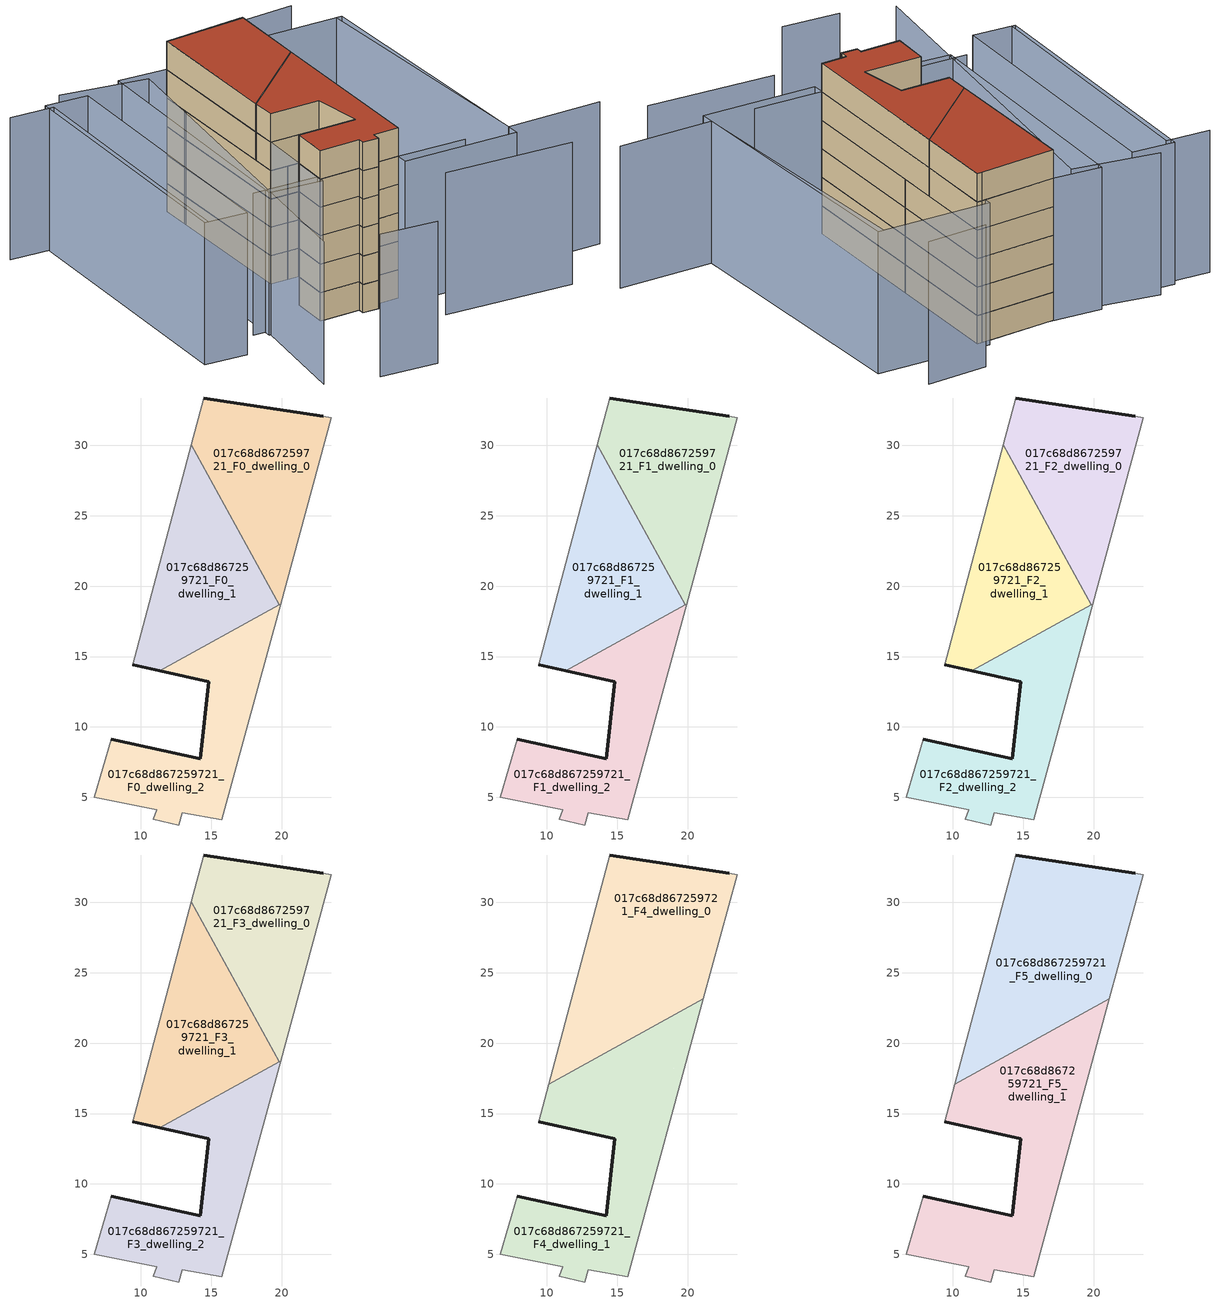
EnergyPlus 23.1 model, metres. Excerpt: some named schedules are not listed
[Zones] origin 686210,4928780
017c68d867259721_F0_dwelling_0
 floor ground (EU_floor_Construction): 19.93,18.73 23.53,31.98 22.95,32.08 14.48,33.36 13.59,30.03 19.85,18.69 z0
 wall outside (EU_wall_Construction): 14.48,33.36 22.95,32.08 z0:3
 wall adiabatic (EU_wall_Construction): 22.95,32.08 23.53,31.98 19.93,18.73 / 13.59,30.03 14.48,33.36 z0:3
 wall to 017c68d867259721_F0_dwelling_1 (EU_wall_Construction): 19.85,18.69 13.59,30.03 z0:3
 wall to 017c68d867259721_F0_dwelling_2 (EU_wall_Construction): 19.93,18.73 19.85,18.69 z0:3
017c68d867259721_F0_dwelling_1
 floor ground (EU_floor_Construction): 19.85,18.69 13.59,30.03 9.44,14.42 11.34,14 z0
 wall outside (EU_wall_Construction): 11.34,14 9.44,14.42 z0:3
 wall adiabatic (EU_wall_Construction): 9.44,14.42 13.59,30.03 z0:3
 wall to 017c68d867259721_F0_dwelling_2 (EU_wall_Construction): 19.85,18.69 11.34,14 z0:3
017c68d867259721_F0_dwelling_2
 floor ground (EU_floor_Construction): 15.76,3.41 19.93,18.73 11.34,14 14.83,13.21 14.23,7.75 7.9,9.11 6.69,5.01 11.15,4.13 10.89,3.47 12.69,3.04 12.93,3.92 z0
 wall outside (EU_wall_Construction): 7.9,9.11 14.23,7.75 14.83,13.21 11.34,14 z0:3
 wall adiabatic (EU_wall_Construction): 19.93,18.73 15.76,3.41 12.93,3.92 12.69,3.04 10.89,3.47 11.15,4.13 6.69,5.01 7.9,9.11 z0:3
017c68d867259721_F1_dwelling_0
 floor to 017c68d867259721_F0_dwelling_0 (EU_floor_Construction): 19.93,18.73 23.53,31.98 22.95,32.08 14.48,33.36 13.59,30.03 19.85,18.69 z3
 wall outside (EU_wall_Construction): 14.48,33.36 22.95,32.08 z3:6
 wall adiabatic (EU_wall_Construction): 22.95,32.08 23.53,31.98 19.93,18.73 / 13.59,30.03 14.48,33.36 z3:6
 wall to 017c68d867259721_F1_dwelling_1 (EU_wall_Construction): 19.85,18.69 13.59,30.03 z3:6
 wall to 017c68d867259721_F1_dwelling_2 (EU_wall_Construction): 19.93,18.73 19.85,18.69 z3:6
017c68d867259721_F1_dwelling_1
 floor to 017c68d867259721_F0_dwelling_1 (EU_floor_Construction): 19.85,18.69 13.59,30.03 9.44,14.42 11.34,14 z3
 wall outside (EU_wall_Construction): 11.34,14 9.44,14.42 z3:6
 wall adiabatic (EU_wall_Construction): 9.44,14.42 13.59,30.03 z3:6
 wall to 017c68d867259721_F1_dwelling_2 (EU_wall_Construction): 19.85,18.69 11.34,14 z3:6
017c68d867259721_F1_dwelling_2
 floor to 017c68d867259721_F0_dwelling_2 (EU_floor_Construction): 15.76,3.41 19.93,18.73 11.34,14 14.83,13.21 14.23,7.75 7.9,9.11 6.69,5.01 11.15,4.13 10.89,3.47 12.69,3.04 12.93,3.92 z3
 wall outside (EU_wall_Construction): 7.9,9.11 14.23,7.75 14.83,13.21 11.34,14 z3:6
 wall adiabatic (EU_wall_Construction): 19.93,18.73 15.76,3.41 12.93,3.92 12.69,3.04 10.89,3.47 11.15,4.13 6.69,5.01 7.9,9.11 z3:6
017c68d867259721_F2_dwelling_0
 floor to 017c68d867259721_F1_dwelling_0 (EU_floor_Construction): 19.93,18.73 23.53,31.98 22.95,32.08 14.48,33.36 13.59,30.03 19.85,18.69 z6
 wall outside (EU_wall_Construction): 14.48,33.36 22.95,32.08 z6:9
 wall adiabatic (EU_wall_Construction): 22.95,32.08 23.53,31.98 19.93,18.73 / 13.59,30.03 14.48,33.36 z6:9
 wall to 017c68d867259721_F2_dwelling_1 (EU_wall_Construction): 19.85,18.69 13.59,30.03 z6:9
 wall to 017c68d867259721_F2_dwelling_2 (EU_wall_Construction): 19.93,18.73 19.85,18.69 z6:9
017c68d867259721_F2_dwelling_1
 floor to 017c68d867259721_F1_dwelling_1 (EU_floor_Construction): 19.85,18.69 13.59,30.03 9.44,14.42 11.34,14 z6
 wall outside (EU_wall_Construction): 11.34,14 9.44,14.42 z6:9
 wall adiabatic (EU_wall_Construction): 9.44,14.42 13.59,30.03 z6:9
 wall to 017c68d867259721_F2_dwelling_2 (EU_wall_Construction): 19.85,18.69 11.34,14 z6:9
017c68d867259721_F2_dwelling_2
 floor to 017c68d867259721_F1_dwelling_2 (EU_floor_Construction): 15.76,3.41 19.93,18.73 11.34,14 14.83,13.21 14.23,7.75 7.9,9.11 6.69,5.01 11.15,4.13 10.89,3.47 12.69,3.04 12.93,3.92 z6
 wall outside (EU_wall_Construction): 7.9,9.11 14.23,7.75 14.83,13.21 11.34,14 z6:9
 wall adiabatic (EU_wall_Construction): 19.93,18.73 15.76,3.41 12.93,3.92 12.69,3.04 10.89,3.47 11.15,4.13 6.69,5.01 7.9,9.11 z6:9
017c68d867259721_F3_dwelling_0
 floor to 017c68d867259721_F2_dwelling_0 (EU_floor_Construction): 19.93,18.73 23.53,31.98 22.95,32.08 14.48,33.36 13.59,30.03 19.85,18.69 z9
 wall outside (EU_wall_Construction): 14.48,33.36 22.95,32.08 z9:12
 wall adiabatic (EU_wall_Construction): 22.95,32.08 23.53,31.98 19.93,18.73 / 13.59,30.03 14.48,33.36 z9:12
 wall to 017c68d867259721_F3_dwelling_1 (EU_wall_Construction): 19.85,18.69 13.59,30.03 z9:12
 wall to 017c68d867259721_F3_dwelling_2 (EU_wall_Construction): 19.93,18.73 19.85,18.69 z9:12
017c68d867259721_F3_dwelling_1
 floor to 017c68d867259721_F2_dwelling_1 (EU_floor_Construction): 19.85,18.69 13.59,30.03 9.44,14.42 11.34,14 z9
 wall outside (EU_wall_Construction): 11.34,14 9.44,14.42 z9:12
 wall adiabatic (EU_wall_Construction): 9.44,14.42 13.59,30.03 z9:12
 wall to 017c68d867259721_F3_dwelling_2 (EU_wall_Construction): 19.85,18.69 11.34,14 z9:12
017c68d867259721_F3_dwelling_2
 floor to 017c68d867259721_F2_dwelling_2 (EU_floor_Construction): 15.76,3.41 19.93,18.73 11.34,14 14.83,13.21 14.23,7.75 7.9,9.11 6.69,5.01 11.15,4.13 10.89,3.47 12.69,3.04 12.93,3.92 z9
 wall outside (EU_wall_Construction): 7.9,9.11 14.23,7.75 14.83,13.21 11.34,14 z9:12
 wall adiabatic (EU_wall_Construction): 19.93,18.73 15.76,3.41 12.93,3.92 12.69,3.04 10.89,3.47 11.15,4.13 6.69,5.01 7.9,9.11 z9:12
017c68d867259721_F4_dwelling_0
 floor to 017c68d867259721_F3_dwelling_0 (EU_floor_Construction): 21.12,23.14 23.53,31.98 22.95,32.08 14.48,33.36 13.59,30.03 18.26,21.56 z12
 floor to 017c68d867259721_F3_dwelling_1 (EU_floor_Construction): 18.26,21.56 13.59,30.03 10.15,17.09 z12
 wall outside (EU_wall_Construction): 14.48,33.36 22.95,32.08 z12:15
 wall adiabatic (EU_wall_Construction): 10.15,17.09 14.48,33.36 / 22.95,32.08 23.53,31.98 21.12,23.14 z12:15
 wall to 017c68d867259721_F4_dwelling_1 (EU_wall_Construction): 21.12,23.14 10.15,17.09 z12:15
017c68d867259721_F4_dwelling_1
 floor to 017c68d867259721_F3_dwelling_1 (EU_floor_Construction): 19.85,18.69 18.26,21.56 10.15,17.09 9.44,14.42 11.34,14 z12
 floor to 017c68d867259721_F3_dwelling_2 (EU_floor_Construction): 15.76,3.41 19.92,18.73 11.34,14 14.83,13.21 14.23,7.75 7.9,9.11 6.69,5.01 11.15,4.13 10.89,3.47 12.69,3.04 12.93,3.92 z12
 floor to 017c68d867259721_F3_dwelling_0 (EU_floor_Construction): 19.92,18.73 21.12,23.14 18.26,21.56 19.85,18.69 z12
 wall outside (EU_wall_Construction): 7.9,9.11 14.23,7.75 14.83,13.21 9.44,14.42 z12:15
 wall adiabatic (EU_wall_Construction): 9.44,14.42 10.15,17.09 / 21.12,23.14 15.76,3.41 12.93,3.92 12.69,3.04 10.89,3.47 11.15,4.13 6.69,5.01 7.9,9.11 z12:15
017c68d867259721_F5_dwelling_0
 floor to 017c68d867259721_F4_dwelling_0 (EU_floor_Construction): 21.12,23.14 23.53,31.98 22.95,32.08 14.48,33.36 10.15,17.09 z15
 wall outside (EU_wall_Construction): 14.48,33.36 22.95,32.08 z15:18
 wall adiabatic (EU_wall_Construction): 10.15,17.09 14.48,33.36 / 22.95,32.08 23.53,31.98 21.12,23.14 z15:18
 wall to 017c68d867259721_F5_dwelling_1 (EU_wall_Construction): 21.12,23.14 10.15,17.09 z15:18
 roof outside (EU_roof_Construction): 23.53,31.98 21.12,23.14 10.15,17.09 14.48,33.36 22.95,32.08 z18
017c68d867259721_F5_dwelling_1
 floor to 017c68d867259721_F4_dwelling_1 (EU_floor_Construction): 15.76,3.41 21.12,23.14 10.15,17.09 9.44,14.42 14.83,13.21 14.23,7.75 7.9,9.11 6.69,5.01 11.15,4.13 10.89,3.47 12.69,3.04 12.93,3.92 z15
 wall outside (EU_wall_Construction): 7.9,9.11 14.23,7.75 14.83,13.21 9.44,14.42 z15:18
 wall adiabatic (EU_wall_Construction): 9.44,14.42 10.15,17.09 / 21.12,23.14 15.76,3.41 12.93,3.92 12.69,3.04 10.89,3.47 11.15,4.13 6.69,5.01 7.9,9.11 z15:18
 roof outside (EU_roof_Construction): 21.12,23.14 15.76,3.41 12.93,3.92 12.69,3.04 10.89,3.47 11.15,4.13 6.69,5.01 7.9,9.11 14.23,7.75 14.83,13.21 9.44,14.42 10.15,17.09 z18
shading: 16.16,-2.53 29.77,-6.23 / 1.53,-8.08 7.61,-9.87 / -0.16,7.36 23.09,1.58 / 3,36.58 11.77,33.11 / 11.77,33.11 -3.49,-5.42 / 38.29,-1.62 28.05,0.61 / 28.05,0.61 34.48,30.13 / -4,36.31 0.64,34.95 / 0.64,34.95 -7.94,5.74 / 33.39,35.15 26.75,36.27 / 14.97,33.22 6.57,4.61 / 6.57,4.61 0.96,6.25 / 0.96,6.25 9.36,34.87 / 9.36,34.87 14.97,33.22 / 4.86,34.52 -3.82,4.58 / -3.82,4.58 -8.32,5.89 / -8.32,5.89 0.36,35.82 / 0.36,35.82 4.86,34.52 / 35.07,30 27.71,-0.82 / 27.71,-0.82 15.4,2.12 / 15.4,2.12 22.77,32.94 / 22.77,32.94 35.07,30 z0:15
[Building]
EU S2 Campaign: North Axis=0; Terrain=City; Solar Distribution=FullExterior
[Site:Location]
Bologna: Latitude=44.5; Longitude=11.25; Time Zone=1; Elevation=37
[SizingPeriod:WeatherFileDays]
AnnualSizingPeriod: Begin Month=1; Begin Day of Month=1; End Month=12; End Day of Month=31; Day of Week for Start Day=Monday; Use Weather File Daylight Saving Period=No; Use Weather File Rain and Snow Indicators=No
[MATERIAL]
EU_InternalMass_Material: Roughness=MediumRough; Thickness=0.1; Conductivity=1; Density=1800; Specific Heat=900; Thermal Absorptance=0.9; Solar Absorptance=0.7; Visible Absorptance=0.7
[MATERIAL:NOMASS] Roughness=MediumRough; Thermal Absorptance=0.9; Solar Absorptance=0.7; Visible Absorptance=0.7
Name | Thermal Resistance
EU_wall_NoMass | 0.905828
EU_roof_NoMass | 0.37593
EU_floor_NoMass | 0.67114
[CONSTRUCTION]
EU_wall_Construction: EU_wall_NoMass
EU_roof_Construction: EU_roof_NoMass
EU_floor_Construction: EU_floor_NoMass
EU_InternalMass_Construction: EU_InternalMass_Material
[ZONE] Type=1; Multiplier=1; Ceiling Height=autocalculate; Floor Area=autocalculate; Part of Total Floor Area=Yes
Name | Volume
017c68d867259721_F0_dwelling_0; 017c68d867259721_F1_dwelling_0; 017c68d867259721_F2_dwelling_0; 017c68d867259721_F3_dwelling_0 | 235.867
017c68d867259721_F4_dwelling_0; 017c68d867259721_F5_dwelling_0 | 353.803
017c68d867259721_F0_dwelling_1; 017c68d867259721_F1_dwelling_1; 017c68d867259721_F2_dwelling_1; 017c68d867259721_F3_dwelling_1 | 235.854
017c68d867259721_F4_dwelling_1; 017c68d867259721_F5_dwelling_1 | 353.793
017c68d867259721_F0_dwelling_2; 017c68d867259721_F1_dwelling_2; 017c68d867259721_F2_dwelling_2; 017c68d867259721_F3_dwelling_2 | 235.863
[INTERNALMASS] Construction=EU_InternalMass_Construction
Name | Zone or ZoneList | Surface Area
017c68d867259721_F0_dwelling_0_EU_InternalMass | 017c68d867259721_F0_dwelling_0 | 78.6233
017c68d867259721_F0_dwelling_1_EU_InternalMass | 017c68d867259721_F0_dwelling_1 | 78.622
017c68d867259721_F0_dwelling_2_EU_InternalMass | 017c68d867259721_F0_dwelling_2 | 78.621
017c68d867259721_F1_dwelling_0_EU_InternalMass | 017c68d867259721_F1_dwelling_0 | 78.6233
017c68d867259721_F1_dwelling_1_EU_InternalMass | 017c68d867259721_F1_dwelling_1 | 78.622
017c68d867259721_F1_dwelling_2_EU_InternalMass | 017c68d867259721_F1_dwelling_2 | 78.621
017c68d867259721_F2_dwelling_0_EU_InternalMass | 017c68d867259721_F2_dwelling_0 | 78.6233
017c68d867259721_F2_dwelling_1_EU_InternalMass | 017c68d867259721_F2_dwelling_1 | 78.622
017c68d867259721_F2_dwelling_2_EU_InternalMass | 017c68d867259721_F2_dwelling_2 | 78.621
017c68d867259721_F3_dwelling_0_EU_InternalMass | 017c68d867259721_F3_dwelling_0 | 78.6233
017c68d867259721_F3_dwelling_1_EU_InternalMass | 017c68d867259721_F3_dwelling_1 | 78.622
017c68d867259721_F3_dwelling_2_EU_InternalMass | 017c68d867259721_F3_dwelling_2 | 78.621
017c68d867259721_F4_dwelling_0_EU_InternalMass | 017c68d867259721_F4_dwelling_0 | 117.935
017c68d867259721_F4_dwelling_1_EU_InternalMass | 017c68d867259721_F4_dwelling_1 | 117.931
017c68d867259721_F5_dwelling_0_EU_InternalMass | 017c68d867259721_F5_dwelling_0 | 117.935
017c68d867259721_F5_dwelling_1_EU_InternalMass | 017c68d867259721_F5_dwelling_1 | 117.931
[OTHEREQUIPMENT] Fuel Type=Electricity; Design Level Calculation Method=Watts/Area; Power per Zone Floor Area=1; Fraction Latent=0; Fraction Radiant=0; Fraction Lost=0; Carbon Dioxide Generation Rate=0; EndUse Subcategory=EU_Step8_InternalGains
Name | Zone or ZoneList or Space or SpaceList | Schedule
EU_Step8_InternalGain_017c68d867259721_F0_dwelling_0_f000 | 017c68d867259721_F0_dwelling_0 | EU_Step8_GainSchedule_017c68d867259721_F0_dwelling_0_f000
EU_Step8_InternalGain_017c68d867259721_F0_dwelling_1_f000 | 017c68d867259721_F0_dwelling_1 | EU_Step8_GainSchedule_017c68d867259721_F0_dwelling_1_f000
EU_Step8_InternalGain_017c68d867259721_F0_dwelling_2_f000 | 017c68d867259721_F0_dwelling_2 | EU_Step8_GainSchedule_017c68d867259721_F0_dwelling_2_f000
EU_Step8_InternalGain_017c68d867259721_F1_dwelling_0_f000 | 017c68d867259721_F1_dwelling_0 | EU_Step8_GainSchedule_017c68d867259721_F1_dwelling_0_f000
EU_Step8_InternalGain_017c68d867259721_F1_dwelling_1_f000 | 017c68d867259721_F1_dwelling_1 | EU_Step8_GainSchedule_017c68d867259721_F1_dwelling_1_f000
EU_Step8_InternalGain_017c68d867259721_F1_dwelling_2_f000 | 017c68d867259721_F1_dwelling_2 | EU_Step8_GainSchedule_017c68d867259721_F1_dwelling_2_f000
EU_Step8_InternalGain_017c68d867259721_F2_dwelling_0_f000 | 017c68d867259721_F2_dwelling_0 | EU_Step8_GainSchedule_017c68d867259721_F2_dwelling_0_f000
EU_Step8_InternalGain_017c68d867259721_F2_dwelling_1_f000 | 017c68d867259721_F2_dwelling_1 | EU_Step8_GainSchedule_017c68d867259721_F2_dwelling_1_f000
EU_Step8_InternalGain_017c68d867259721_F2_dwelling_2_f000 | 017c68d867259721_F2_dwelling_2 | EU_Step8_GainSchedule_017c68d867259721_F2_dwelling_2_f000
EU_Step8_InternalGain_017c68d867259721_F3_dwelling_0_f000 | 017c68d867259721_F3_dwelling_0 | EU_Step8_GainSchedule_017c68d867259721_F3_dwelling_0_f000
EU_Step8_InternalGain_017c68d867259721_F3_dwelling_1_f000 | 017c68d867259721_F3_dwelling_1 | EU_Step8_GainSchedule_017c68d867259721_F3_dwelling_1_f000
EU_Step8_InternalGain_017c68d867259721_F3_dwelling_2_f000 | 017c68d867259721_F3_dwelling_2 | EU_Step8_GainSchedule_017c68d867259721_F3_dwelling_2_f000
EU_Step8_InternalGain_017c68d867259721_F4_dwelling_0_f000 | 017c68d867259721_F4_dwelling_0 | EU_Step8_GainSchedule_017c68d867259721_F4_dwelling_0_f000
EU_Step8_InternalGain_017c68d867259721_F4_dwelling_1_f000 | 017c68d867259721_F4_dwelling_1 | EU_Step8_GainSchedule_017c68d867259721_F4_dwelling_1_f000
EU_Step8_InternalGain_017c68d867259721_F5_dwelling_0_f000 | 017c68d867259721_F5_dwelling_0 | EU_Step8_GainSchedule_017c68d867259721_F5_dwelling_0_f000
EU_Step8_InternalGain_017c68d867259721_F5_dwelling_1_f000 | 017c68d867259721_F5_dwelling_1 | EU_Step8_GainSchedule_017c68d867259721_F5_dwelling_1_f000
[ZONEVENTILATION:DESIGNFLOWRATE] Schedule=EU_AlwaysOn; Design Flow Rate Calculation Method=AirChanges/Hour; Air Changes per Hour=0.73129; Ventilation Type=Natural; Fan Pressure Rise=0; Fan Total Efficiency=1; Constant Term Coefficient=1; Temperature Term Coefficient=0; Velocity Term Coefficient=0; Velocity Squared Term Coefficient=0; Minimum Indoor Temperature=-100; Maximum Indoor Temperature=100; Delta Temperature=-100; Minimum Outdoor Temperature=-100; Maximum Outdoor Temperature=100; Maximum Wind Speed=40
Name | Zone or ZoneList or Space or SpaceList
EU_ConstantAir_017c68d867259721_F0_dwelling_0 | 017c68d867259721_F0_dwelling_0
EU_ConstantAir_017c68d867259721_F0_dwelling_1 | 017c68d867259721_F0_dwelling_1
EU_ConstantAir_017c68d867259721_F0_dwelling_2 | 017c68d867259721_F0_dwelling_2
EU_ConstantAir_017c68d867259721_F1_dwelling_0 | 017c68d867259721_F1_dwelling_0
EU_ConstantAir_017c68d867259721_F1_dwelling_1 | 017c68d867259721_F1_dwelling_1
EU_ConstantAir_017c68d867259721_F1_dwelling_2 | 017c68d867259721_F1_dwelling_2
EU_ConstantAir_017c68d867259721_F2_dwelling_0 | 017c68d867259721_F2_dwelling_0
EU_ConstantAir_017c68d867259721_F2_dwelling_1 | 017c68d867259721_F2_dwelling_1
EU_ConstantAir_017c68d867259721_F2_dwelling_2 | 017c68d867259721_F2_dwelling_2
EU_ConstantAir_017c68d867259721_F3_dwelling_0 | 017c68d867259721_F3_dwelling_0
EU_ConstantAir_017c68d867259721_F3_dwelling_1 | 017c68d867259721_F3_dwelling_1
EU_ConstantAir_017c68d867259721_F3_dwelling_2 | 017c68d867259721_F3_dwelling_2
EU_ConstantAir_017c68d867259721_F4_dwelling_0 | 017c68d867259721_F4_dwelling_0
EU_ConstantAir_017c68d867259721_F4_dwelling_1 | 017c68d867259721_F4_dwelling_1
EU_ConstantAir_017c68d867259721_F5_dwelling_0 | 017c68d867259721_F5_dwelling_0
EU_ConstantAir_017c68d867259721_F5_dwelling_1 | 017c68d867259721_F5_dwelling_1
[HVACTEMPLATE:THERMOSTAT] Constant Heating Setpoint=20; Constant Cooling Setpoint=50
EU_HeatOnly_017c68d867259721_F0_dwelling_0; EU_HeatOnly_017c68d867259721_F0_dwelling_1; EU_HeatOnly_017c68d867259721_F0_dwelling_2; EU_HeatOnly_017c68d867259721_F1_dwelling_0; EU_HeatOnly_017c68d867259721_F1_dwelling_1; EU_HeatOnly_017c68d867259721_F1_dwelling_2; EU_HeatOnly_017c68d867259721_F2_dwelling_0; EU_HeatOnly_017c68d867259721_F2_dwelling_1; EU_HeatOnly_017c68d867259721_F2_dwelling_2; EU_HeatOnly_017c68d867259721_F3_dwelling_0; EU_HeatOnly_017c68d867259721_F3_dwelling_1; EU_HeatOnly_017c68d867259721_F3_dwelling_2; EU_HeatOnly_017c68d867259721_F4_dwelling_0; EU_HeatOnly_017c68d867259721_F4_dwelling_1; EU_HeatOnly_017c68d867259721_F5_dwelling_0; EU_HeatOnly_017c68d867259721_F5_dwelling_1
[HVACTEMPLATE:ZONE:IDEALLOADSAIRSYSTEM] System Availability Schedule=EU_AlwaysOn; Maximum Heating Supply Air Temperature=50; Minimum Cooling Supply Air Temperature=13; Maximum Heating Supply Air Humidity Ratio=0.0156; Minimum Cooling Supply Air Humidity Ratio=0.0077; Heating Limit=NoLimit; Cooling Limit=NoLimit; Heating Availability Schedule=EU_AlwaysOn; Cooling Availability Schedule=EU_CoolingOff; Dehumidification Control Type=ConstantSensibleHeatRatio; Cooling Sensible Heat Ratio=0.7; Dehumidification Setpoint=60; Humidification Control Type=None; Humidification Setpoint=30; Outdoor Air Method=None; Outdoor Air Flow Rate per Person=0.00944; Outdoor Air Flow Rate per Zone Floor Area=0; Outdoor Air Flow Rate per Zone=0; Demand Controlled Ventilation Type=None; Outdoor Air Economizer Type=NoEconomizer; Heat Recovery Type=None; Sensible Heat Recovery Effectiveness=0.7; Latent Heat Recovery Effectiveness=0.65
Name | Template Thermostat
017c68d867259721_F0_dwelling_0 | EU_HeatOnly_017c68d867259721_F0_dwelling_0
017c68d867259721_F0_dwelling_1 | EU_HeatOnly_017c68d867259721_F0_dwelling_1
017c68d867259721_F0_dwelling_2 | EU_HeatOnly_017c68d867259721_F0_dwelling_2
